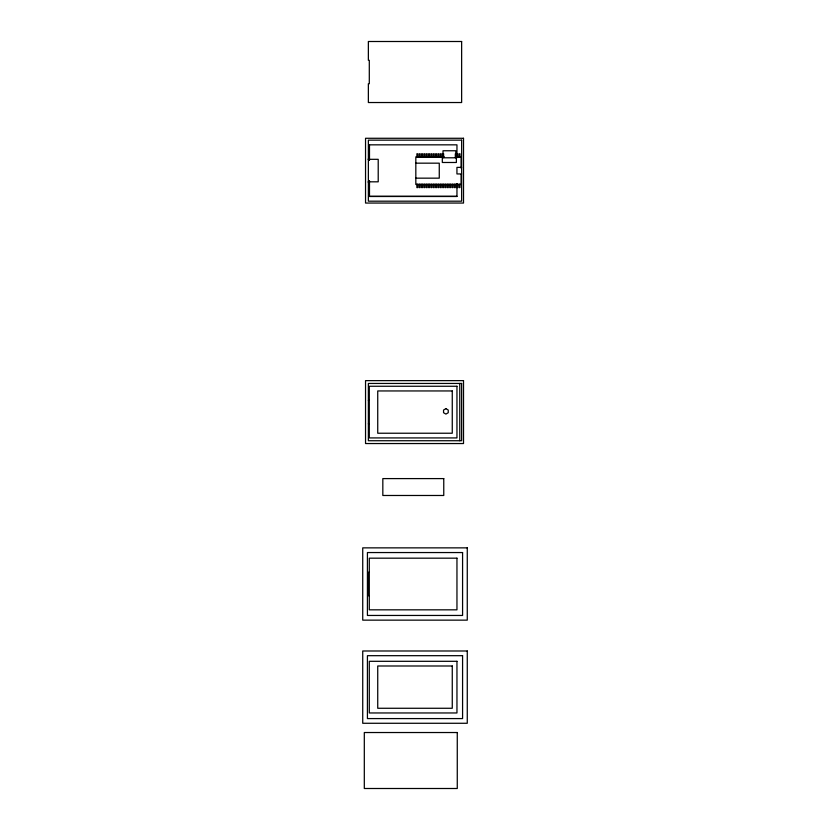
<?xml version="1.0" encoding="UTF-8"?>
<svg xmlns="http://www.w3.org/2000/svg" width="830" height="830" viewBox="0 0 830 830"><rect width="100%" height="100%" fill="white"/><g stroke="black" fill="none" stroke-linecap="round" stroke-linejoin="round"><path stroke-width="1.25" d="M444.258 156.86L415.83 156.86L415.83 184.478L461.065 184.478L461.065 174.435M455.898 156.86L461.065 156.86L461.065 168.158M368.364 158.945L369.298 158.945M368.147 159.319L378.21 159.319L378.21 181.822L368.147 181.822M415.83 163.168L439.267 163.168L439.267 178.16L415.83 178.16M461.625 167.38L456.936 167.38L456.936 173.947L461.625 173.947M368.364 182.382L369.298 182.382M456.957 196.305L369.485 196.305L369.485 180.867M368.364 400.371L369.298 400.371M368.364 423.808L369.298 423.808M369.298 572.285L368.364 572.285L368.364 595.722L369.298 595.722M460.017 157.295L460.017 153.778L459.083 153.778L459.083 157.295M460.007 184.073L460.007 187.59L459.073 187.59L459.073 184.073M459.768 383.45L459.768 440.73M457.672 157.295L457.672 153.778L456.739 153.778L456.739 157.295M457.662 184.073L457.662 187.59L456.728 187.59L456.728 184.073M456.957 157.752L456.957 144.835L369.298 144.835L369.298 160.335M456.957 183.575L456.957 196.492L369.298 196.492L369.298 180.992M455.784 157.793L455.784 150.759L443.013 150.759L443.013 157.793M455.328 153.778L455.328 157.295M455.317 184.073L455.317 187.59L454.384 187.59L454.384 184.073M452.973 184.073L452.973 187.59L452.039 187.59L452.039 184.073M450.638 184.073L450.638 187.59L449.694 187.59L449.694 184.073M448.293 184.073L448.293 187.59L447.349 187.59L447.349 184.073M445.949 184.073L445.949 187.59L445.005 187.59L445.005 184.073M443.614 157.295L443.614 153.778L442.67 153.778L442.67 157.295M443.604 184.073L443.604 187.59L442.67 187.59L442.67 184.073M441.27 157.295L441.27 153.778L440.336 153.778L440.336 157.295M441.259 184.073L441.259 187.59L440.325 187.59L440.325 184.073M438.925 157.295L438.925 153.778L437.991 153.778L437.991 157.295M438.914 184.073L438.914 187.59L437.981 187.59L437.981 184.073M436.58 157.295L436.58 153.778L435.646 153.778L435.646 157.295M436.57 184.073L436.57 187.59L435.636 187.59L435.636 184.073M434.235 157.295L434.235 153.778L433.302 153.778L433.302 157.295M434.225 184.073L434.225 187.59L433.291 187.59L433.291 184.073M431.891 157.295L431.891 153.778L430.957 153.778L430.957 157.295M431.88 184.073L431.88 187.59L430.946 187.59L430.946 184.073M429.546 157.295L429.546 153.778L428.612 153.778L428.612 157.295M429.535 184.073L429.535 187.59L428.602 187.59L428.602 184.073M427.201 157.295L427.201 153.778L426.267 153.778L426.267 157.295M427.201 184.073L427.201 187.59L426.257 187.59L426.257 184.073M424.867 157.295L424.867 153.778L423.923 153.778L423.923 157.295M424.856 184.073L424.856 187.59L423.912 187.59L423.912 184.073M422.522 157.295L422.522 153.778L421.578 153.778L421.578 157.295M422.512 184.073L422.512 187.59L421.567 187.59L421.567 184.073M420.177 157.295L420.177 153.778L419.233 153.778L419.233 157.295M420.167 184.073L420.167 187.59L419.233 187.59L419.233 184.073M417.832 157.295L417.832 153.778L416.899 153.778L416.899 157.295M417.822 184.073L417.822 187.59L416.888 187.59L416.888 184.073M369.485 144.835L369.485 160.273M445.897 408.671L443.552 410.03L443.552 412.728L445.897 414.087L448.242 412.728L448.242 410.03L445.897 408.671M461.636 41.5L368.364 41.5L368.364 60.3L369.298 60.3L369.298 83.737L368.364 83.737L368.364 102.526L461.636 102.526L461.636 41.5M463.514 138.278L365.542 138.278L365.542 203.049L463.514 203.049L463.514 138.278M461.636 140.146L368.364 140.146L368.364 201.182L461.636 201.182L461.636 140.146M456.376 157.793L442.317 157.793L442.317 162.483L456.376 162.483L456.376 157.793M463.514 380.638L365.542 380.638L365.542 443.542L463.514 443.542L463.514 380.638M461.636 383.45L368.364 383.45L368.364 440.73L461.636 440.73L461.636 383.45M456.957 386.261L369.298 386.261L369.298 437.918L456.957 437.918L456.957 386.261M452.267 390.951L377.733 390.951L377.733 433.229L452.267 433.229L452.267 390.951M443.76 478.599L382.827 478.599L382.827 495.479L443.76 495.479L443.76 478.599M467.269 547.862L362.731 547.862L362.731 620.145L467.269 620.145L467.269 547.862M462.58 552.552L367.42 552.552L367.42 615.455L462.58 615.455L462.58 552.552M456.957 558.175L369.298 558.175L369.298 609.832L456.957 609.832L456.957 558.175M467.269 650.99L362.731 650.99L362.731 723.272L467.269 723.272L467.269 650.99M462.58 655.679L367.42 655.679L367.42 718.583L462.58 718.583L462.58 655.679M456.957 661.303L369.298 661.303L369.298 712.96L456.957 712.96L456.957 661.303M452.267 665.992L377.733 665.992L377.733 708.27L452.267 708.27L452.267 665.992M457.268 732.527L364.308 732.527L364.308 788.5L457.268 788.5L457.268 732.527"/></g></svg>
